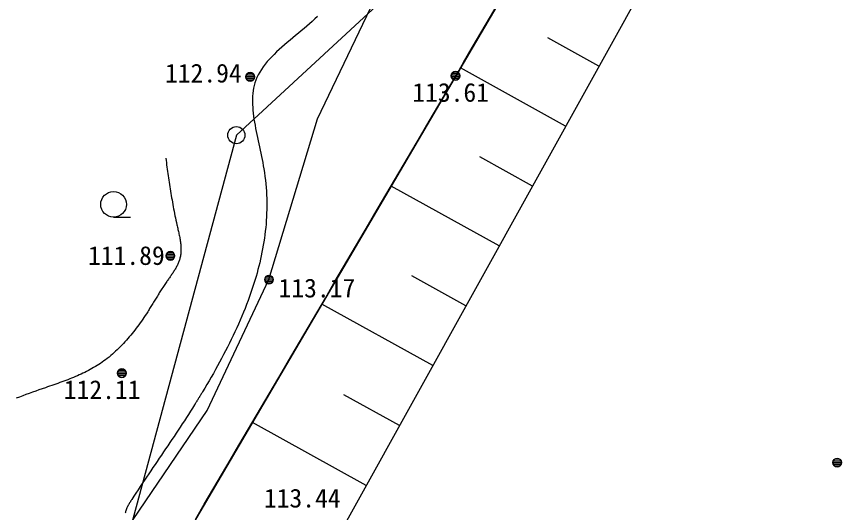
# Model space of a CAD drawing. Units: millimetres, scale not verified. Extents: x -97500 to 97500, y -67309 to 66872.
# Drawn here: x -85284 to -60950, y 13036 to 27554 of the extents above; entities that cross this region are included whole.
import ezdxf
from ezdxf.enums import TextEntityAlignment as Align

# ---------------------------------------------------------------- set-up
doc = ezdxf.new("R2010")
doc.units = ezdxf.units.MM
doc.header["$LTSCALE"] = 500
for name, color, linetype in [('0-4_S-BGD', 7, 'Continuous'), ('0-5_レイヤ5', 2, 'Continuous'), ('0-8_S-BGD-LWCN', 7, 'Continuous'), ('0-A_S-BMK-ROW', 2, 'Continuous')]:
    doc.layers.add(name, color=color, linetype=linetype)
doc.styles.add('ＭＳ ゴシック', font='')
doc.styles.get('ＭＳ ゴシック').set_extended_font_data('MS Gothic')

msp = doc.modelspace()

# ---------------------------------------------------------------- linework, layer by layer
at = {"layer": '0-4_S-BGD'}
for p, q in [((-78573.3, 25800), (-78324.3, 25800)), ((-78573.3, 25800), (-78324.3, 25800)), ((-78558, 25850), (-78339.6, 25850)), ((-78558, 25850), (-78339.6, 25850)), ((-78506.7, 25900), (-78391, 25900)), ((-78506.7, 25900), (-78391, 25900)), ((-72565.2, 25800), (-72318.5, 25800)), ((-72565.2, 25800), (-72318.5, 25800)), ((-72563.2, 25850), (-72320.4, 25850)), ((-72563.2, 25850), (-72320.4, 25850)), ((-72538, 25900), (-72345.6, 25900)), ((-72538, 25900), (-72345.6, 25900)), ((-78567.5, 25750), (-78330.1, 25750)), ((-78567.5, 25750), (-78330.1, 25750)), ((-78536.4, 25700), (-78361.2, 25700)), ((-78536.4, 25700), (-78361.2, 25700)), ((-72545.2, 25750), (-72338.4, 25750)), ((-72545.2, 25750), (-72338.4, 25750)), ((-72476.2, 25700), (-72407.5, 25700)), ((-72476.2, 25700), (-72407.5, 25700)), ((-82448.9, 21680.7), (-81948.9, 21680.7)), ((-80910.8, 20550), (-80660.8, 20550)), ((-80910.8, 20550), (-80660.8, 20550)), ((-80900.7, 20500), (-80670.9, 20500)), ((-80900.7, 20500), (-80670.9, 20500)), ((-80900, 20600), (-80671.6, 20600)), ((-80900, 20600), (-80671.6, 20600)), ((-80861.9, 20450), (-80709.7, 20450)), ((-80861.9, 20450), (-80709.7, 20450)), ((-80859.7, 20650), (-80711.9, 20650)), ((-80859.7, 20650), (-80711.9, 20650)), ((-78026.8, 19850), (-77776.8, 19850)), ((-78026.8, 19850), (-77776.8, 19850)), ((-78016.9, 19900), (-77786.7, 19900)), ((-78016.9, 19900), (-77786.7, 19900)), ((-78015.9, 19800), (-77787.8, 19800)), ((-78015.9, 19800), (-77787.8, 19800)), ((-77978.4, 19950), (-77825.3, 19950)), ((-77978.4, 19950), (-77825.3, 19950)), ((-77975.2, 19750), (-77828.4, 19750)), ((-77975.2, 19750), (-77828.4, 19750)), ((-82330, 17100), (-82081.6, 17100)), ((-82330, 17100), (-82081.6, 17100)), ((-82325.6, 17150), (-82086.1, 17150)), ((-82325.6, 17150), (-82086.1, 17150)), ((-82313.1, 17050), (-82098.6, 17050)), ((-82313.1, 17050), (-82098.6, 17050)), ((-82296.7, 17200), (-82114.9, 17200)), ((-82296.7, 17200), (-82114.9, 17200)), ((-82256.7, 17000), (-82155, 17000)), ((-82256.7, 17000), (-82155, 17000)), ((-61403.6, 14500), (-61154, 14500)), ((-61403.6, 14500), (-61154, 14500)), ((-61396.1, 14450), (-61161.5, 14450)), ((-61396.1, 14450), (-61161.5, 14450)), ((-61390.2, 14550), (-61167.5, 14550)), ((-61390.2, 14550), (-61167.5, 14550)), ((-61362.1, 14400), (-61195.5, 14400)), ((-61362.1, 14400), (-61195.5, 14400)), ((-61343.7, 14600), (-61213.9, 14600)), ((-61343.7, 14600), (-61213.9, 14600))]:
    msp.add_line(p, q, dxfattribs=at)
msp.add_lwpolyline([(-81871.8, 12831.2), (-79713.8, 16023.2), (-77901.8, 19851.2), (-76480.8, 24557.2), (-74374.8, 28976.2), (-71366.8, 32977.2), (-68973.8, 37728.2), (-65403.8, 39303.2), (-61408.8, 40092.2), (-56679.8, 40025.2)], dxfattribs=at)
for centre, radius in [((-78448.8, 25789.2), 125), ((-72441.8, 25820.2), 125), ((-82448.9, 22055.7), 375), ((-80785.8, 20549.2), 125), ((-77901.8, 19851.2), 125), ((-82205.8, 17114.2), 125), ((-61278.8, 14493.2), 125)]:
    msp.add_circle(centre, radius, dxfattribs=at)
for centre, start, end in [((-78448.8, 25789.2), 0, 180), ((-72441.8, 25820.2), 0, 180), ((-72441.8, 25820.2), 180, 0), ((-78448.8, 25789.2), 180, 0), ((-80785.8, 20549.2), 0, 180), ((-80785.8, 20549.2), 180, 0), ((-77901.8, 19851.2), 0, 180), ((-77901.8, 19851.2), 180, 0), ((-82205.8, 17114.2), 0, 180), ((-82205.8, 17114.2), 180, 0), ((-61278.8, 14493.2), 0, 180), ((-61278.8, 14493.2), 180, 0)]:
    msp.add_arc(centre, 125, start, end, dxfattribs=at)
at = {"layer": '0-5_レイヤ5'}
for p, q in [((-68250.5, 26100.5), (-69746.9, 26930.1)), ((-69222.7, 24347), (-72300, 26053)), ((-70194.8, 22593.4), (-71733.5, 23446.5)), ((-71167, 20839.9), (-74328.9, 22592.9)), ((-72139.1, 19086.4), (-73720.1, 19962.9)), ((-73111.3, 17332.9), (-76357.9, 19132.8)), ((-74083.4, 15579.4), (-75706.7, 16479.3)), ((-75055.6, 13825.9), (-78386.8, 15672.7))]:
    msp.add_line(p, q, dxfattribs=at)
for points in [[(28747.2, 58152.2), (23008.4, 51727.5), (20106, 46281.6), (18862.2, 43113.5), (17867.2, 39795.2), (17050.3, 36134.9), (-24756.8, 24781.2), (-54837.8, 38802.2), (-67047.8, 35010.2), (-81409.8, 10517.2), (-85251.8, 358.2)], [(17050.3, 36134.9), (9416.7, 32488.5), (-24893.6, 23190), (-55076.5, 35272.6), (-64848, 32237.8), (-78920, 6855.4), (-41156.6, -12388), (-5052, -26605.9)], [(-64848, 32237.8), (-78920, 6855.4), (-85251.8, 358.2)], [(-77516.7, 17156.6), (-77263.8, 17587.9), (-77010.9, 18019.2), (-76757.9, 18450.5), (-76505, 18881.8), (-76252.1, 19313.1), (-75999.2, 19744.5), (-75746.3, 20175.8), (-75493.4, 20607.1), (-75240.5, 21038.4), (-74987.6, 21469.7), (-74734.6, 21901.1), (-74481.7, 22332.4), (-74228.8, 22763.7), (-73975.9, 23195), (-73723, 23626.3), (-73470.1, 24057.6), (-73217.2, 24489), (-72964.2, 24920.3), (-72711.3, 25351.6), (-72458.4, 25782.9), (-72205.5, 26214.2), (-71952.6, 26645.5), (-71699.7, 27076.9), (-71446.8, 27508.2), (-71193.9, 27939.5)], [(-80045.8, 12843.4), (-79792.9, 13274.7), (-79540, 13706), (-79287.1, 14137.3), (-79034.2, 14568.6), (-78781.2, 15000), (-78528.3, 15431.3), (-78275.4, 15862.6), (-78022.5, 16293.9), (-77769.6, 16725.2), (-77516.7, 17156.6)]]:
    msp.add_lwpolyline(points, dxfattribs=at)
at = {"layer": '0-8_S-BGD-LWCN'}
for points in [[(-76481.8, 27562.4), (-76557, 27488.6), (-76634.2, 27416), (-76713, 27344.4), (-76793.2, 27273.7), (-76874.4, 27203.8), (-76956.3, 27134.6), (-77038.7, 27065.9), (-77121.2, 26997.5)], [(-77121.2, 26997.5), (-77203.5, 26929.4), (-77285.4, 26861.5), (-77366.5, 26793.6), (-77446.6, 26725.5), (-77525.2, 26657.2), (-77602.3, 26588.5), (-77677.3, 26519.3), (-77750.1, 26449.5), (-77820.3, 26378.9), (-77887.7, 26307.5), (-77951.9, 26235), (-78012.6, 26161.3), (-78069.6, 26086.4), (-78122.6, 26010.1), (-78171.1, 25932.3), (-78215, 25852.8), (-78254, 25771.5), (-78287.6, 25688.3), (-78312.3, 25614.9), (-78333, 25540), (-78350, 25463.7), (-78363.3, 25386.1), (-78373.3, 25307.2), (-78380, 25227.1), (-78383.7, 25145.8), (-78384.5, 25063.4), (-78382.6, 24980), (-78378.3, 24895.6), (-78371.6, 24810.3), (-78362.8, 24724.1), (-78352.1, 24637.1), (-78339.7, 24549.4), (-78325.6, 24461.1), (-78310.2, 24372.1), (-78293.5, 24282.5), (-78275.9, 24192.5), (-78257.4, 24102), (-78238.2, 24011.1), (-78218.6, 23920)], [(-78218.6, 23920), (-78198.7, 23828.6), (-78178.6, 23737), (-78158.7, 23645.2), (-78139, 23553.4), (-78119.8, 23461.6), (-78101.2, 23369.8), (-78083.4, 23278.1), (-78066.6, 23186.6), (-78051, 23095.4), (-78033.8, 22984.9), (-78018.6, 22874.9), (-78005.4, 22765.4), (-77994, 22656.2), (-77984.6, 22547.4), (-77977.1, 22439), (-77971.3, 22331.1), (-77967.4, 22223.5), (-77965.3, 22116.3), (-77964.9, 22009.4), (-77966.2, 21903), (-77969.3, 21796.9), (-77973.9, 21691.1), (-77980.3, 21585.7), (-77988.2, 21480.7), (-77997.7, 21376), (-78008.7, 21271.6), (-78021.3, 21167.6), (-78035.4, 21063.9), (-78050.9, 20960.5), (-78067.8, 20857.4), (-78086.2, 20754.6), (-78105.9, 20652.1), (-78127, 20549.9), (-78149.4, 20448.1), (-78173, 20346.4), (-78198, 20245.1), (-78224.1, 20144.1), (-78251.5, 20043.3), (-78280, 19942.7)], [(-80921.9, 23405.5), (-80913, 23341.6), (-80904.2, 23277.8), (-80895.3, 23213.9), (-80886.3, 23150), (-80877.3, 23086.1), (-80868.3, 23022.1), (-80859.1, 22958.1), (-80849.9, 22894.1), (-80840.5, 22830), (-80831.1, 22765.8), (-80821.4, 22701.6), (-80811.7, 22637.3), (-80801.7, 22572.9), (-80791.6, 22508.4), (-80781.3, 22443.8), (-80770.8, 22379.1), (-80760.1, 22314.3), (-80749.1, 22249.4), (-80737.9, 22184.4), (-80726.4, 22119.2), (-80714.6, 22053.9), (-80702.6, 21988.4), (-80690.3, 21922.8), (-80677.6, 21857), (-80664.6, 21791.1), (-80651.2, 21725), (-80637.5, 21658.7), (-80623.5, 21592.2), (-80609, 21525.6), (-80594.1, 21458.7), (-80586.6, 21425.2), (-80579, 21391.8), (-80571.3, 21358.3), (-80563.7, 21324.7), (-80556.1, 21291.2), (-80548.7, 21257.6), (-80541.4, 21224.1), (-80534.2, 21190.6), (-80527.3, 21157.1)], [(-80527.3, 21157.1), (-80520.7, 21123.7), (-80514.3, 21090.2), (-80508.3, 21056.9), (-80502.7, 21023.6), (-80497.6, 20990.4), (-80492.9, 20957.3), (-80488.7, 20924.3), (-80485, 20891.4), (-80482, 20858.6), (-80479.6, 20825.9), (-80477.8, 20793.4), (-80476.8, 20761), (-80476.5, 20728.8), (-80477.1, 20696.7), (-80478.4, 20664.9), (-80480.7, 20633.2), (-80483.9, 20601.7), (-80488, 20570.4), (-80493.1, 20539.3), (-80499.3, 20508.5), (-80506.6, 20477.9), (-80513.4, 20452.7), (-80521, 20427.8), (-80529.3, 20403), (-80538.3, 20378.3), (-80547.9, 20353.8), (-80558.1, 20329.4), (-80568.9, 20305.2), (-80580.3, 20281.1), (-80592.2, 20257.1), (-80604.6, 20233.2), (-80617.5, 20209.4), (-80630.7, 20185.8), (-80644.4, 20162.2), (-80658.5, 20138.7), (-80672.9, 20115.3), (-80687.6, 20092), (-80702.6, 20068.7), (-80717.9, 20045.5)], [(-80717.9, 20045.5), (-80733.3, 20022.4), (-80749, 19999.3), (-80764.8, 19976.3), (-80780.8, 19953.3), (-80796.8, 19930.4), (-80812.9, 19907.5), (-80829.1, 19884.6), (-80845.2, 19861.7), (-80861.4, 19838.8), (-80877.4, 19815.9), (-80893.4, 19793.1), (-80909.3, 19770.2), (-80930.2, 19739.7), (-80950.9, 19709.1), (-80971.4, 19678.6), (-80991.6, 19648), (-81011.7, 19617.4), (-81031.5, 19586.8), (-81051.2, 19556.1), (-81070.7, 19525.5), (-81090.1, 19494.8), (-81109.4, 19464.2), (-81128.5, 19433.5), (-81147.5, 19402.8), (-81166.5, 19372.2), (-81185.3, 19341.5), (-81204.2, 19310.8), (-81222.9, 19280.2), (-81241.7, 19249.5), (-81260.4, 19218.9), (-81279.1, 19188.2), (-81297.9, 19157.6), (-81316.6, 19127), (-81335.4, 19096.4), (-81354.3, 19065.8), (-81373.3, 19035.2), (-81392.3, 19004.6), (-81411.4, 18974.1), (-81430.7, 18943.6)], [(-78280, 19942.7), (-78315.1, 19824.8), (-78351.6, 19707.3), (-78389.7, 19590.1), (-78429.2, 19473.3), (-78470.2, 19356.8), (-78512.5, 19240.7), (-78556.2, 19125), (-78601.2, 19009.6), (-78647.5, 18894.6), (-78695, 18780), (-78743.6, 18665.7), (-78793.5, 18551.9), (-78844.4, 18438.4), (-78896.5, 18325.3), (-78949.5, 18212.6), (-79003.6, 18100.3), (-79058.6, 17988.3), (-79114.6, 17876.8), (-79171.4, 17765.7), (-79229, 17654.9), (-79287.5, 17544.6), (-79346.7, 17434.7), (-79406.7, 17325.2), (-79467.3, 17216.1), (-79528.6, 17107.4), (-79590.5, 16999.1), (-79653, 16891.2), (-79715.9, 16783.8), (-79779.4, 16676.8), (-79843.4, 16570.2), (-79851.2, 16557.2), (-79859, 16544.2), (-79866.9, 16531.3), (-79874.7, 16518.3), (-79882.6, 16505.4), (-79890.4, 16492.4), (-79898.3, 16479.5), (-79906.2, 16466.6), (-79914, 16453.6)], [(-81430.7, 18943.6), (-81450.1, 18913.1), (-81469.6, 18882.7), (-81489.3, 18852.3), (-81524.5, 18798.6), (-81560.2, 18745), (-81596.6, 18691.6), (-81633.4, 18638.4), (-81670.8, 18585.4), (-81708.7, 18532.7), (-81747.2, 18480.3), (-81786.2, 18428.3), (-81825.8, 18376.5), (-81865.9, 18325.2), (-81906.6, 18274.3), (-81947.7, 18223.9), (-81989.5, 18174), (-82031.8, 18124.6), (-82074.6, 18075.8), (-82117.9, 18027.5), (-82161.8, 17979.9), (-82206.3, 17933), (-82251.3, 17886.7), (-82296.8, 17841.2), (-82342.9, 17796.5), (-82389.5, 17752.5), (-82436.6, 17709.4), (-82484.3, 17667.1), (-82532.6, 17625.8), (-82581.3, 17585.3), (-82630.7, 17545.9), (-82680.5, 17507.4), (-82730.9, 17470), (-82781.8, 17433.6), (-82830.7, 17400.1), (-82879.9, 17367.5), (-82929.7, 17335.9), (-82980, 17305.1), (-83030.7, 17275.2), (-83081.9, 17246)], [(-83081.9, 17246), (-83133.5, 17217.6), (-83185.6, 17190), (-83238.2, 17163), (-83291.2, 17136.7), (-83344.7, 17110.9), (-83398.6, 17085.8), (-83453, 17061.2), (-83507.8, 17037), (-83563.1, 17013.4), (-83618.8, 16990.1), (-83674.9, 16967.3), (-83731.4, 16944.7), (-83788.4, 16922.5), (-83845.8, 16900.6), (-83903.6, 16878.8), (-83961.8, 16857.3), (-84020.5, 16835.9), (-84079.5, 16814.7), (-84139, 16793.5), (-84198.9, 16772.4), (-84259.1, 16751.2), (-84319.8, 16730), (-84380.8, 16708.8), (-84442.2, 16687.5), (-84535.9, 16654.9), (-84630.2, 16621.9), (-84725.1, 16588.5), (-84820.4, 16554.7), (-84915.9, 16520.3), (-85011.4, 16485.5), (-85106.7, 16450), (-85201.8, 16413.9), (-85296.4, 16377.2)], [(-79914, 16453.6), (-79921.9, 16440.7), (-79929.8, 16427.8), (-79937.7, 16414.9), (-79945.6, 16402), (-79953.5, 16389.1), (-79961.4, 16376.3), (-79969.3, 16363.4), (-79977.3, 16350.5), (-79985.2, 16337.6), (-79993.1, 16324.8), (-80001.1, 16311.9), (-80009, 16299.1), (-80017, 16286.3), (-80024.9, 16273.4), (-80032.9, 16260.6), (-80040.9, 16247.8), (-80048.8, 16235), (-80056.8, 16222.2), (-80064.8, 16209.4), (-80072.8, 16196.6), (-80080.8, 16183.8), (-80139.6, 16090.4), (-80198.7, 15997.2), (-80258, 15904.4), (-80317.6, 15811.9), (-80377.4, 15719.6), (-80437.5, 15627.6), (-80497.8, 15535.7), (-80558.3, 15444.1), (-80619, 15352.6), (-80679.9, 15261.2), (-80740.9, 15169.8), (-80802.1, 15078.6), (-80863.5, 14987.4), (-80925, 14896.1), (-80986.6, 14804.9), (-81048.3, 14713.5), (-81110.1, 14622.1), (-81172, 14530.6)], [(-81172, 14530.6), (-81234, 14438.9), (-81296.1, 14347), (-81358.1, 14254.9), (-81420.3, 14162.6), (-81482.4, 14070), (-81544.6, 13977.2), (-81606.7, 13883.9), (-81668.9, 13790.4), (-81731, 13696.4), (-81793.1, 13602.1), (-81855.1, 13507.3), (-81917.1, 13412), (-81925.1, 13399.6), (-81933.2, 13387.2), (-81941.2, 13374.7), (-81949.1, 13362.3), (-81957.1, 13349.8), (-81964.9, 13337.3), (-81972.7, 13324.8), (-81980.4, 13312.3), (-81988, 13299.7), (-81995.5, 13287.1), (-82002.8, 13274.4), (-82010.1, 13261.7), (-82017.2, 13249), (-82024.1, 13236.2), (-82030.9, 13223.4), (-82037.5, 13210.5), (-82043.9, 13197.6), (-82050.1, 13184.6), (-82056.1, 13171.5), (-82061.8, 13158.4), (-82067.3, 13145.2), (-82072.6, 13131.9), (-82077.6, 13118.6), (-82082.3, 13105.2), (-82086.7, 13091.7), (-82090.9, 13078.1), (-82094.7, 13064.5)], [(-82094.7, 13064.5), (-82098.2, 13050.7), (-82101.4, 13036.9), (-82104.2, 13023)]]:
    msp.add_lwpolyline(points, dxfattribs=at)
at = {"layer": '0-A_S-BMK-ROW'}
msp.add_lwpolyline([(-54837.8, 38802.2), (-64387.8, 35836.2), (-67047.8, 35010.2), (-78855.8, 24082.2), (-85251.8, 358.2), (-97500, -611.6)], dxfattribs=at)
msp.add_circle((-78855.8, 24082.2), 250, dxfattribs=at)

# ---------------------------------------------------------------- texts
at = {"layer": '0-4_S-BGD', "style": 'ＭＳ ゴシック'}
for s, p in [('112.94', (-80942.8, 25459.7)), ('113.61', (-73709.2, 24895.2)), ('111.89', (-83195.6, 20118.6)), ('113.17', (-77621.8, 19166.1)), ('112.11', (-83904.7, 16191.2)), ('113.44', (-78050.4, 13013.6))]:
    msp.add_text(s, height=549.9, dxfattribs=at).set_placement(p, align=Align.BOTTOM_LEFT)

doc.saveas('drawing.dxf')
